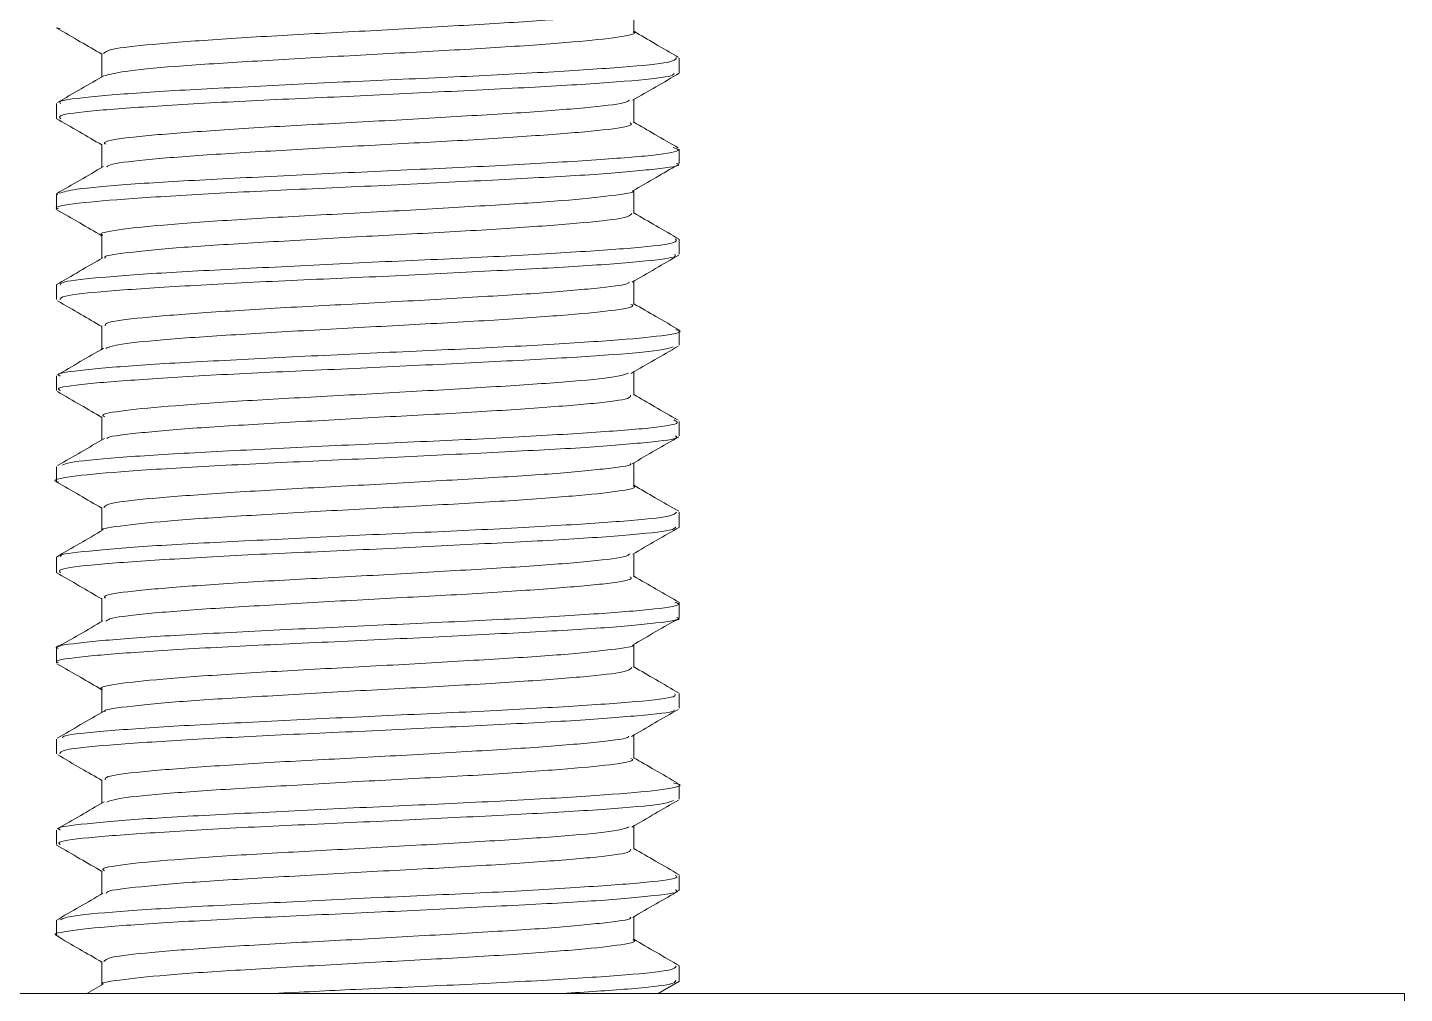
# Model space of a CAD drawing. Extents: x -976302 to -776254, y 5665 to 231437.
# Drawn here: x -796422 to -796288.5, y 82000.9 to 82094.6 of the extents above; entities that cross this region are included whole.
import ezdxf

# ---------------------------------------------------------------- set-up
doc = ezdxf.new("R2010")
doc.units = 0
doc.header["$LTSCALE"] = 1000
doc.header["$MEASUREMENT"] = 0

# ---------------------------------------------------------------- blocks, each defined once
blk = doc.blocks.new('a2-3d-02')
at = {"color": 7, "linetype": 'Continuous', "lineweight": 15}
for p, q in [((-25137.296, -16251.359), (-25137.296, -16251.803)), ((-25126.325, -16251.739), (-25126.255, -16251.723)), ((-25138.165, -16252.305), (-25138.165, -16252.582)), ((-25138.102, -16252.278), (-25138.154, -16252.288)), ((-25127.121, -16252.661), (-25127.121, -16252.216)), ((-25137.296, -16253.097), (-25137.296, -16253.542)), ((-25126.252, -16253.45), (-25126.252, -16253.175)), ((-25138.165, -16254.043), (-25138.165, -16254.32)), ((-25127.121, -16254.396), (-25127.121, -16253.952)), ((-25137.296, -16254.834), (-25137.296, -16255.278)), ((-25126.255, -16254.902), (-25126.279, -16254.911)), ((-25126.252, -16255.189), (-25126.252, -16254.911)), ((-25138.165, -16255.781), (-25138.165, -16256.056)), ((-25127.121, -16256.134), (-25127.121, -16255.691)), ((-25137.296, -16256.572), (-25137.296, -16257.016)), ((-25126.252, -16256.925), (-25126.252, -16256.649)), ((-25138.165, -16257.516), (-25138.165, -16257.795)), ((-25127.121, -16257.883), (-25127.121, -16257.427)), ((-25137.296, -16258.308), (-25137.296, -16258.753)), ((-25126.252, -16258.662), (-25126.252, -16258.386)), ((-25127.121, -16259.61), (-25127.121, -16259.164)), ((-25138.165, -16259.255), (-25138.165, -16259.531)), ((-25137.296, -16260.047), (-25137.296, -16260.489)), ((-25126.252, -16260.401), (-25126.252, -16260.123)), ((-25138.165, -16260.992), (-25138.165, -16261.269)), ((-25127.121, -16261.345), (-25127.121, -16260.902)), ((-25137.296, -16261.783), (-25137.296, -16262.228)), ((-25126.252, -16262.137), (-25126.252, -16261.861)), ((-25138.165, -16262.729), (-25138.165, -16263.006)), ((-25127.121, -16263.083), (-25127.121, -16262.638)), ((-25137.296, -16263.521), (-25137.296, -16263.964)), ((-25126.252, -16263.875), (-25126.252, -16263.597)), ((-25138.165, -16264.467), (-25138.165, -16264.743)), ((-25127.121, -16264.821), (-25127.121, -16264.377)), ((-25137.296, -16265.257), (-25137.296, -16265.702)), ((-25126.252, -16265.612), (-25126.252, -16265.335)), ((-25138.165, -16266.203), (-25138.165, -16266.481)), ((-25127.121, -16266.558), (-25127.121, -16266.113)), ((-25137.296, -16266.995), (-25137.296, -16267.44)), ((-25126.252, -16267.349), (-25126.252, -16267.073)), ((-25127.121, -16268.295), (-25127.121, -16267.851)), ((-25138.165, -16267.942), (-25138.165, -16268.217)), ((-25137.296, -16268.732), (-25137.296, -16269.176)), ((-25126.252, -16269.088), (-25126.252, -16268.809)), ((-25138.165, -16269.678), (-25138.165, -16269.955)), ((-25127.121, -16270.032), (-25127.121, -16269.589)), ((-25138.17, -16269.963), (-25137.761, -16270.2)), ((-25152.04, -16270.2), (-25082.548, -16270.2)), ((-25152.04, -16278.142), (-25152.04, -16270.2)), ((-25126.83, -16270.2), (-25127.143, -16270.019))]:
    blk.add_line(p, q, dxfattribs=at)
for points, knots in [([(-25127.154, -16252.216), (-25127.183, -16252.188), (-25127.245, -16252.127), (-25128.03, -16252.041), (-25129.269, -16251.946), (-25130.854, -16251.851), (-25132.59, -16251.764), (-25134.279, -16251.662), (-25135.751, -16251.577), (-25136.76, -16251.475), (-25137.262, -16251.416), (-25137.241, -16251.382), (-25137.239, -16251.379)], [0, 0, 0, 0, 0.097013, 0.2087976, 0.3205583, 0.4323254, 0.5440944, 0.6558464, 0.7676401, 0.8793974, 0.9911822, 1, 1, 1, 1]), ([(-25137.296, -16251.791), (-25137.432, -16251.87), (-25137.716, -16252.035), (-25138.001, -16252.199), (-25138.15, -16252.286)], [0, 0, 0, 0, 0.47674, 1, 1, 1, 1]), ([(-25137.285, -16251.803), (-25137.288, -16251.804), (-25137.384, -16251.835), (-25137.035, -16251.907), (-25136.219, -16251.993), (-25134.885, -16252.091), (-25133.265, -16252.182), (-25131.523, -16252.274), (-25129.855, -16252.373), (-25128.467, -16252.459), (-25127.484, -16252.557), (-25127.279, -16252.613), (-25127.182, -16252.639)], [0, 0, 0, 0, 0.0047003, 0.116487, 0.2283168, 0.3401098, 0.4519203, 0.5637156, 0.6755075, 0.7873272, 0.8991184, 1, 1, 1, 1]), ([(-25127.121, -16252.229), (-25126.983, -16252.149), (-25126.697, -16251.983), (-25126.411, -16251.817), (-25126.262, -16251.731)], [0, 0, 0, 0, 0.480015, 1, 1, 1, 1]), ([(-25138.115, -16252.305), (-25138.091, -16252.332), (-25138.038, -16252.391), (-25137.156, -16252.476), (-25135.732, -16252.569), (-25133.89, -16252.666), (-25131.863, -16252.751), (-25129.877, -16252.855), (-25128.144, -16252.939), (-25126.906, -16253.041), (-25126.266, -16253.113), (-25126.319, -16253.16), (-25126.337, -16253.175)], [0, 0, 0, 0, 0.088205, 0.195701, 0.303182, 0.410665, 0.518154, 0.625626, 0.733135, 0.840613, 0.948111, 1, 1, 1, 1]), ([(-25138.166, -16252.593), (-25138.017, -16252.679), (-25137.72, -16252.852), (-25137.422, -16253.024), (-25137.273, -16253.111)], [0, 0, 0, 0, 0.500087, 1, 1, 1, 1]), ([(-25126.335, -16253.465), (-25126.311, -16253.444), (-25126.252, -16253.392), (-25126.933, -16253.305), (-25128.197, -16253.219), (-25129.94, -16253.116), (-25131.933, -16253.034), (-25133.956, -16252.931), (-25135.79, -16252.842), (-25137.189, -16252.747), (-25138.007, -16252.665), (-25138.053, -16252.618), (-25138.07, -16252.6)], [0, 0, 0, 0, 0.072824, 0.180777, 0.288744, 0.396693, 0.50467, 0.612618, 0.72059, 0.828543, 0.936501, 1, 1, 1, 1]), ([(-25126.274, -16253.151), (-25126.423, -16253.065), (-25126.722, -16252.892), (-25127.019, -16252.719), (-25127.168, -16252.633)], [0, 0, 0, 0, 0.500115, 1, 1, 1, 1]), ([(-25127.193, -16253.952), (-25127.177, -16253.938), (-25127.128, -16253.892), (-25127.665, -16253.811), (-25128.714, -16253.725), (-25130.189, -16253.623), (-25131.886, -16253.539), (-25133.618, -16253.438), (-25135.198, -16253.348), (-25136.415, -16253.254), (-25137.139, -16253.171), (-25137.193, -16253.123), (-25137.213, -16253.105)], [0, 0, 0, 0, 0.051228, 0.161422, 0.271636, 0.381826, 0.492049, 0.602237, 0.712452, 0.822647, 0.932846, 1, 1, 1, 1]), ([(-25137.296, -16253.529), (-25137.431, -16253.607), (-25137.714, -16253.771), (-25137.998, -16253.935), (-25138.147, -16254.022)], [0, 0, 0, 0, 0.473941, 1, 1, 1, 1]), ([(-25137.225, -16253.542), (-25137.241, -16253.555), (-25137.294, -16253.6), (-25136.768, -16253.681), (-25135.729, -16253.767), (-25134.26, -16253.868), (-25132.567, -16253.953), (-25130.833, -16254.053), (-25129.249, -16254.144), (-25128.024, -16254.237), (-25127.295, -16254.32), (-25127.235, -16254.367), (-25127.213, -16254.384)], [0, 0, 0, 0, 0.049224, 0.160019, 0.270837, 0.38163, 0.492457, 0.603247, 0.714064, 0.824863, 0.935664, 1, 1, 1, 1]), ([(-25127.121, -16253.965), (-25126.978, -16253.882), (-25126.686, -16253.713), (-25126.395, -16253.544), (-25126.246, -16253.458)], [0, 0, 0, 0, 0.488966, 1, 1, 1, 1]), ([(-25138.049, -16254.015), (-25138.1, -16254.03), (-25138.249, -16254.075), (-25137.755, -16254.163), (-25136.665, -16254.246), (-25135.039, -16254.348), (-25133.101, -16254.435), (-25131.062, -16254.531), (-25129.148, -16254.627), (-25127.597, -16254.714), (-25126.554, -16254.81), (-25126.389, -16254.864), (-25126.313, -16254.889)], [0, 0, 0, 0, 0.055622, 0.162277, 0.268968, 0.375629, 0.482311, 0.58897, 0.695635, 0.802308, 0.908968, 1, 1, 1, 1]), ([(-25126.288, -16255.189), (-25126.276, -16255.185), (-25126.169, -16255.152), (-25126.61, -16255.076), (-25127.62, -16254.993), (-25129.214, -16254.892), (-25131.128, -16254.803), (-25133.17, -16254.71), (-25135.098, -16254.611), (-25136.716, -16254.526), (-25137.765, -16254.423), (-25138.234, -16254.364), (-25138.131, -16254.326), (-25138.115, -16254.32)], [0, 0, 0, 0, 0.013036, 0.120537, 0.228075, 0.335583, 0.443107, 0.550613, 0.658121, 0.765645, 0.873151, 0.980685, 1, 1, 1, 1]), ([(-25138.133, -16254.349), (-25137.996, -16254.428), (-25137.711, -16254.593), (-25137.426, -16254.759), (-25137.277, -16254.845)], [0, 0, 0, 0, 0.477484, 1, 1, 1, 1]), ([(-25126.256, -16254.897), (-25126.405, -16254.811), (-25126.704, -16254.638), (-25127.003, -16254.465), (-25127.152, -16254.378)], [0, 0, 0, 0, 0.500155, 1, 1, 1, 1]), ([(-25127.138, -16255.691), (-25127.132, -16255.689), (-25127.037, -16255.657), (-25127.393, -16255.585), (-25128.221, -16255.499), (-25129.563, -16255.4), (-25131.187, -16255.31), (-25132.931, -16255.218), (-25134.588, -16255.119), (-25135.995, -16255.033), (-25136.906, -16254.931), (-25137.332, -16254.875), (-25137.276, -16254.841), (-25137.274, -16254.84)], [0, 0, 0, 0, 0.006859, 0.116716, 0.226617, 0.33648, 0.446362, 0.556228, 0.666091, 0.77598, 0.885842, 0.995738, 1, 1, 1, 1]), ([(-25127.121, -16255.703), (-25126.979, -16255.621), (-25126.689, -16255.453), (-25126.399, -16255.285), (-25126.249, -16255.198)], [0, 0, 0, 0, 0.485992, 1, 1, 1, 1]), ([(-25137.296, -16255.265), (-25137.438, -16255.348), (-25137.729, -16255.516), (-25138.02, -16255.685), (-25138.169, -16255.772)], [0, 0, 0, 0, 0.487343, 1, 1, 1, 1]), ([(-25137.259, -16255.278), (-25137.234, -16255.305), (-25137.179, -16255.365), (-25136.407, -16255.451), (-25135.178, -16255.545), (-25133.597, -16255.641), (-25131.863, -16255.728), (-25130.17, -16255.83), (-25128.695, -16255.915), (-25127.663, -16256.016), (-25127.146, -16256.082), (-25127.18, -16256.121), (-25127.187, -16256.129)], [0, 0, 0, 0, 0.093056, 0.202869, 0.312661, 0.422457, 0.532258, 0.64204, 0.751864, 0.861652, 0.971466, 1, 1, 1, 1]), ([(-25138.097, -16255.764), (-25138.111, -16255.789), (-25138.142, -16255.845), (-25137.392, -16255.934), (-25136.075, -16256.022), (-25134.301, -16256.123), (-25132.295, -16256.206), (-25130.28, -16256.31), (-25128.476, -16256.396), (-25127.119, -16256.493), (-25126.334, -16256.576), (-25126.327, -16256.628), (-25126.324, -16256.649)], [0, 0, 0, 0, 0.082547, 0.188069, 0.293595, 0.39911, 0.504647, 0.610158, 0.7157, 0.821216, 0.926741, 1, 1, 1, 1]), ([(-25138.158, -16256.072), (-25138.009, -16256.159), (-25137.71, -16256.332), (-25137.412, -16256.505), (-25137.263, -16256.591)], [0, 0, 0, 0, 0.500155, 1, 1, 1, 1]), ([(-25126.319, -16256.925), (-25126.327, -16256.902), (-25126.346, -16256.846), (-25127.156, -16256.762), (-25128.532, -16256.671), (-25130.345, -16256.572), (-25132.364, -16256.489), (-25134.364, -16256.384), (-25136.13, -16256.3), (-25137.421, -16256.2), (-25138.122, -16256.123), (-25138.093, -16256.074), (-25138.082, -16256.056)], [0, 0, 0, 0, 0.078261, 0.185747, 0.293227, 0.400702, 0.508192, 0.61566, 0.723165, 0.830639, 0.938128, 1, 1, 1, 1]), ([(-25126.245, -16256.642), (-25126.394, -16256.556), (-25126.692, -16256.383), (-25126.99, -16256.21), (-25127.14, -16256.124)], [0, 0, 0, 0, 0.500118, 1, 1, 1, 1]), ([(-25127.185, -16257.427), (-25127.184, -16257.406), (-25127.181, -16257.353), (-25127.832, -16257.27), (-25128.977, -16257.18), (-25130.509, -16257.08), (-25132.228, -16256.996), (-25133.944, -16256.893), (-25135.474, -16256.807), (-25136.595, -16256.708), (-25137.198, -16256.637), (-25137.204, -16256.596), (-25137.206, -16256.585)], [0, 0, 0, 0, 0.0734145, 0.1844237, 0.2954307, 0.4064285, 0.5174486, 0.6284392, 0.739471, 0.8504677, 0.96148, 1, 1, 1, 1]), ([(-25137.296, -16257.003), (-25137.438, -16257.085), (-25137.728, -16257.253), (-25138.019, -16257.421), (-25138.168, -16257.508)], [0, 0, 0, 0, 0.487276, 1, 1, 1, 1]), ([(-25137.242, -16257.016), (-25137.258, -16257.023), (-25137.34, -16257.061), (-25136.91, -16257.138), (-25135.976, -16257.223), (-25134.57, -16257.324), (-25132.908, -16257.411), (-25131.166, -16257.507), (-25129.538, -16257.602), (-25128.229, -16257.691), (-25127.375, -16257.783), (-25127.25, -16257.835), (-25127.195, -16257.858)], [0, 0, 0, 0, 0.027508, 0.13843, 0.249391, 0.360317, 0.471272, 0.582196, 0.693132, 0.804073, 0.915, 1, 1, 1, 1]), ([(-25127.121, -16257.439), (-25126.986, -16257.362), (-25126.703, -16257.197), (-25126.42, -16257.033), (-25126.27, -16256.947)], [0, 0, 0, 0, 0.473541, 1, 1, 1, 1]), ([(-25138.102, -16257.5), (-25138.126, -16257.505), (-25138.277, -16257.54), (-25137.896, -16257.618), (-25136.951, -16257.703), (-25135.412, -16257.801), (-25133.526, -16257.893), (-25131.487, -16257.983), (-25129.534, -16258.084), (-25127.869, -16258.168), (-25126.744, -16258.271), (-25126.214, -16258.335), (-25126.302, -16258.377), (-25126.323, -16258.386)], [0, 0, 0, 0, 0.019935, 0.125329, 0.230756, 0.336155, 0.441565, 0.546966, 0.65236, 0.757782, 0.86318, 0.968604, 1, 1, 1, 1]), ([(-25138.142, -16257.817), (-25137.993, -16257.904), (-25137.695, -16258.076), (-25137.397, -16258.249), (-25137.248, -16258.335)], [0, 0, 0, 0, 0.500118, 1, 1, 1, 1]), ([(-25126.327, -16258.662), (-25126.306, -16258.652), (-25126.223, -16258.612), (-25126.771, -16258.532), (-25127.918, -16258.449), (-25129.595, -16258.345), (-25131.556, -16258.261), (-25133.592, -16258.162), (-25135.477, -16258.069), (-25136.967, -16257.979), (-25137.893, -16257.891), (-25138.006, -16257.843), (-25138.05, -16257.825)], [0, 0, 0, 0, 0.036989, 0.148445, 0.259931, 0.37139, 0.482878, 0.594335, 0.705806, 0.817273, 0.928734, 1, 1, 1, 1]), ([(-25126.261, -16258.369), (-25126.41, -16258.283), (-25126.707, -16258.111), (-25127.005, -16257.938), (-25127.154, -16257.852)], [0, 0, 0, 0, 0.500078, 1, 1, 1, 1]), ([(-25127.176, -16259.164), (-25127.159, -16259.156), (-25127.079, -16259.119), (-25127.513, -16259.041), (-25128.453, -16258.957), (-25129.862, -16258.855), (-25131.525, -16258.768), (-25133.267, -16258.672), (-25134.894, -16258.577), (-25136.196, -16258.488), (-25137.028, -16258.399), (-25137.148, -16258.349), (-25137.196, -16258.329)], [0, 0, 0, 0, 0.028826, 0.140702, 0.252618, 0.364499, 0.47641, 0.588288, 0.70018, 0.812075, 0.923957, 1, 1, 1, 1]), ([(-25127.121, -16259.177), (-25126.986, -16259.099), (-25126.703, -16258.934), (-25126.419, -16258.77), (-25126.27, -16258.684)], [0, 0, 0, 0, 0.474704, 1, 1, 1, 1]), ([(-25137.296, -16258.741), (-25137.43, -16258.818), (-25137.713, -16258.982), (-25137.995, -16259.146), (-25138.144, -16259.233)], [0, 0, 0, 0, 0.473135, 1, 1, 1, 1]), ([(-25137.231, -16258.753), (-25137.233, -16258.774), (-25137.238, -16258.826), (-25136.594, -16258.91), (-25135.453, -16258.999), (-25133.924, -16259.099), (-25132.205, -16259.183), (-25130.489, -16259.286), (-25128.956, -16259.373), (-25127.833, -16259.471), (-25127.233, -16259.54), (-25127.22, -16259.58), (-25127.218, -16259.589)], [0, 0, 0, 0, 0.072909, 0.184791, 0.296672, 0.408542, 0.520436, 0.6323, 0.744205, 0.856075, 0.96796, 1, 1, 1, 1]), ([(-25138.062, -16259.226), (-25138.107, -16259.248), (-25138.216, -16259.3), (-25137.6, -16259.391), (-25136.398, -16259.475), (-25134.7, -16259.578), (-25132.726, -16259.662), (-25130.694, -16259.762), (-25128.825, -16259.854), (-25127.369, -16259.945), (-25126.49, -16260.03), (-25126.402, -16260.076), (-25126.37, -16260.093)], [0, 0, 0, 0, 0.077106, 0.184662, 0.292241, 0.399797, 0.507383, 0.614937, 0.722509, 0.830071, 0.937631, 1, 1, 1, 1]), ([(-25138.158, -16259.547), (-25138.009, -16259.633), (-25137.712, -16259.806), (-25137.414, -16259.978), (-25137.265, -16260.064)], [0, 0, 0, 0, 0.500075, 1, 1, 1, 1]), ([(-25126.299, -16260.418), (-25126.283, -16260.414), (-25126.129, -16260.381), (-25126.481, -16260.306), (-25127.381, -16260.22), (-25128.891, -16260.123), (-25130.759, -16260.03), (-25132.796, -16259.942), (-25134.761, -16259.839), (-25136.451, -16259.756), (-25137.618, -16259.653), (-25138.185, -16259.586), (-25138.107, -16259.543), (-25138.086, -16259.531)], [0, 0, 0, 0, 0.012847, 0.118253, 0.223688, 0.329098, 0.434517, 0.539932, 0.645336, 0.750773, 0.856182, 0.961616, 1, 1, 1, 1]), ([(-25126.273, -16260.101), (-25126.422, -16260.014), (-25126.721, -16259.842), (-25127.019, -16259.669), (-25127.168, -16259.582)], [0, 0, 0, 0, 0.500131, 1, 1, 1, 1]), ([(-25127.156, -16260.902), (-25127.183, -16260.874), (-25127.241, -16260.814), (-25128.019, -16260.728), (-25129.253, -16260.634), (-25130.836, -16260.538), (-25132.571, -16260.451), (-25134.262, -16260.349), (-25135.735, -16260.264), (-25136.757, -16260.163), (-25137.265, -16260.101), (-25137.238, -16260.064), (-25137.234, -16260.059)], [0, 0, 0, 0, 0.0950178, 0.2058884, 0.3167363, 0.4275897, 0.5384462, 0.649285, 0.7601656, 0.8710099, 0.9818808, 1, 1, 1, 1]), ([(-25137.296, -16260.477), (-25137.433, -16260.556), (-25137.719, -16260.722), (-25138.005, -16260.888), (-25138.155, -16260.975)], [0, 0, 0, 0, 0.478229, 1, 1, 1, 1]), ([(-25137.282, -16260.489), (-25137.287, -16260.491), (-25137.381, -16260.523), (-25137.029, -16260.595), (-25136.206, -16260.68), (-25134.868, -16260.779), (-25133.247, -16260.87), (-25131.502, -16260.961), (-25129.844, -16261.06), (-25128.433, -16261.146), (-25127.52, -16261.249), (-25127.089, -16261.304), (-25127.139, -16261.336), (-25127.139, -16261.336)], [0, 0, 0, 0, 0.005834, 0.116214, 0.226637, 0.337023, 0.447428, 0.557816, 0.668202, 0.778614, 0.888999, 0.999418, 1, 1, 1, 1]), ([(-25127.121, -16260.915), (-25126.979, -16260.833), (-25126.688, -16260.664), (-25126.398, -16260.496), (-25126.249, -16260.409)], [0, 0, 0, 0, 0.48732, 1, 1, 1, 1]), ([(-25138.11, -16260.992), (-25138.09, -16261.017), (-25138.047, -16261.076), (-25137.187, -16261.161), (-25135.776, -16261.253), (-25133.942, -16261.351), (-25131.917, -16261.435), (-25129.927, -16261.539), (-25128.182, -16261.623), (-25126.94, -16261.725), (-25126.303, -16261.792), (-25126.331, -16261.833), (-25126.338, -16261.843)], [0, 0, 0, 0, 0.087214, 0.197031, 0.306836, 0.41664, 0.526454, 0.636248, 0.746081, 0.855882, 0.965701, 1, 1, 1, 1]), ([(-25138.172, -16261.275), (-25138.023, -16261.362), (-25137.725, -16261.534), (-25137.426, -16261.707), (-25137.277, -16261.794)], [0, 0, 0, 0, 0.500113, 1, 1, 1, 1]), ([(-25126.331, -16262.152), (-25126.31, -16262.13), (-25126.259, -16262.077), (-25126.959, -16261.989), (-25128.238, -16261.902), (-25129.99, -16261.8), (-25131.987, -16261.718), (-25134.008, -16261.614), (-25135.832, -16261.527), (-25137.225, -16261.431), (-25138.059, -16261.344), (-25138.09, -16261.291), (-25138.103, -16261.269)], [0, 0, 0, 0, 0.074429, 0.180077, 0.285736, 0.39138, 0.49705, 0.602691, 0.708359, 0.814006, 0.919658, 1, 1, 1, 1]), ([(-25126.25, -16261.85), (-25126.4, -16261.763), (-25126.698, -16261.59), (-25126.997, -16261.417), (-25127.146, -16261.331)], [0, 0, 0, 0, 0.500151, 1, 1, 1, 1]), ([(-25127.192, -16262.638), (-25127.177, -16262.624), (-25127.126, -16262.58), (-25127.657, -16262.499), (-25128.7, -16262.412), (-25130.172, -16262.311), (-25131.867, -16262.226), (-25133.6, -16262.126), (-25135.182, -16262.035), (-25136.405, -16261.942), (-25137.142, -16261.857), (-25137.199, -16261.807), (-25137.221, -16261.788)], [0, 0, 0, 0, 0.049815, 0.15955, 0.269305, 0.379036, 0.488801, 0.59853, 0.708285, 0.818022, 0.927761, 1, 1, 1, 1]), ([(-25137.296, -16262.215), (-25137.439, -16262.298), (-25137.731, -16262.467), (-25138.022, -16262.636), (-25138.171, -16262.722)], [0, 0, 0, 0, 0.48875, 1, 1, 1, 1]), ([(-25137.224, -16262.228), (-25137.24, -16262.242), (-25137.291, -16262.287), (-25136.759, -16262.368), (-25135.715, -16262.454), (-25134.243, -16262.556), (-25132.548, -16262.64), (-25130.815, -16262.741), (-25129.233, -16262.831), (-25128.011, -16262.925), (-25127.276, -16263.009), (-25127.22, -16263.059), (-25127.197, -16263.078)], [0, 0, 0, 0, 0.05, 0.159841, 0.269703, 0.37954, 0.489412, 0.599247, 0.709108, 0.818952, 0.928798, 1, 1, 1, 1]), ([(-25127.121, -16262.652), (-25126.978, -16262.569), (-25126.687, -16262.4), (-25126.395, -16262.231), (-25126.246, -16262.145)], [0, 0, 0, 0, 0.488351, 1, 1, 1, 1]), ([(-25138.08, -16262.715), (-25138.113, -16262.725), (-25138.242, -16262.765), (-25137.769, -16262.847), (-25136.704, -16262.93), (-25135.086, -16263.032), (-25133.155, -16263.119), (-25131.113, -16263.214), (-25129.201, -16263.311), (-25127.61, -16263.398), (-25126.605, -16263.501), (-25126.167, -16263.557), (-25126.275, -16263.593), (-25126.286, -16263.597)], [0, 0, 0, 0, 0.036664, 0.14235, 0.248072, 0.353764, 0.459476, 0.565166, 0.670861, 0.776566, 0.882257, 0.987973, 1, 1, 1, 1]), ([(-25126.294, -16263.875), (-25126.281, -16263.871), (-25126.175, -16263.836), (-25126.629, -16263.76), (-25127.656, -16263.677), (-25129.261, -16263.576), (-25131.181, -16263.488), (-25133.224, -16263.394), (-25135.145, -16263.296), (-25136.753, -16263.21), (-25137.784, -16263.107), (-25138.24, -16263.049), (-25138.135, -16263.011), (-25138.121, -16263.006)], [0, 0, 0, 0, 0.015866, 0.123367, 0.230906, 0.338414, 0.44594, 0.553446, 0.660955, 0.768479, 0.875984, 0.983518, 1, 1, 1, 1]), ([(-25138.166, -16263.017), (-25138.016, -16263.104), (-25137.718, -16263.276), (-25137.419, -16263.45), (-25137.27, -16263.536)], [0, 0, 0, 0, 0.500152, 1, 1, 1, 1]), ([(-25126.246, -16263.59), (-25126.395, -16263.504), (-25126.693, -16263.331), (-25126.991, -16263.158), (-25127.14, -16263.072)], [0, 0, 0, 0, 0.500103, 1, 1, 1, 1]), ([(-25127.135, -16264.377), (-25127.13, -16264.376), (-25127.035, -16264.344), (-25127.388, -16264.272), (-25128.209, -16264.187), (-25129.547, -16264.088), (-25131.168, -16263.997), (-25132.913, -16263.905), (-25134.571, -16263.806), (-25135.982, -16263.721), (-25136.896, -16263.618), (-25137.327, -16263.563), (-25137.278, -16263.531), (-25137.278, -16263.531)], [0, 0, 0, 0, 0.005702, 0.116149, 0.226639, 0.337093, 0.447565, 0.55802, 0.668473, 0.778953, 0.889404, 0.999891, 1, 1, 1, 1]), ([(-25137.296, -16263.951), (-25137.436, -16264.032), (-25137.725, -16264.2), (-25138.014, -16264.367), (-25138.163, -16264.453)], [0, 0, 0, 0, 0.484335, 1, 1, 1, 1]), ([(-25127.121, -16264.389), (-25126.984, -16264.31), (-25126.697, -16264.144), (-25126.411, -16263.978), (-25126.261, -16263.892)], [0, 0, 0, 0, 0.478614, 1, 1, 1, 1]), ([(-25137.261, -16263.964), (-25137.234, -16263.992), (-25137.175, -16264.053), (-25136.396, -16264.139), (-25135.162, -16264.233), (-25133.579, -16264.328), (-25131.844, -16264.415), (-25130.153, -16264.518), (-25128.679, -16264.602), (-25127.663, -16264.704), (-25127.157, -16264.764), (-25127.179, -16264.799), (-25127.181, -16264.803)], [0, 0, 0, 0, 0.09573, 0.207271, 0.318789, 0.430313, 0.54184, 0.653349, 0.7649, 0.876414, 0.987956, 1, 1, 1, 1]), ([(-25138.083, -16264.467), (-25138.092, -16264.485), (-25138.119, -16264.535), (-25137.413, -16264.618), (-25136.118, -16264.705), (-25134.351, -16264.807), (-25132.349, -16264.89), (-25130.332, -16264.993), (-25128.517, -16265.08), (-25127.159, -16265.177), (-25126.403, -16265.252), (-25126.373, -16265.295), (-25126.365, -16265.308)], [0, 0, 0, 0, 0.064768, 0.175835, 0.286908, 0.397969, 0.509054, 0.620112, 0.731199, 0.842262, 0.953332, 1, 1, 1, 1]), ([(-25138.145, -16264.765), (-25137.995, -16264.852), (-25137.697, -16265.024), (-25137.399, -16265.197), (-25137.25, -16265.284)], [0, 0, 0, 0, 0.500136, 1, 1, 1, 1]), ([(-25126.315, -16265.612), (-25126.327, -16265.588), (-25126.355, -16265.531), (-25127.185, -16265.446), (-25128.575, -16265.355), (-25130.397, -16265.256), (-25132.419, -16265.172), (-25134.414, -16265.068), (-25136.175, -16264.984), (-25137.432, -16264.883), (-25138.082, -16264.818), (-25138.072, -16264.779), (-25138.07, -16264.772)], [0, 0, 0, 0, 0.083966, 0.195249, 0.306522, 0.417793, 0.529077, 0.640339, 0.751639, 0.862908, 0.974193, 1, 1, 1, 1]), ([(-25126.268, -16265.315), (-25126.417, -16265.229), (-25126.715, -16265.056), (-25127.013, -16264.883), (-25127.162, -16264.797)], [0, 0, 0, 0, 0.500091, 1, 1, 1, 1]), ([(-25127.186, -16266.113), (-25127.184, -16266.093), (-25127.178, -16266.04), (-25127.822, -16265.957), (-25128.962, -16265.867), (-25130.491, -16265.768), (-25132.209, -16265.683), (-25133.926, -16265.581), (-25135.459, -16265.494), (-25136.583, -16265.396), (-25137.184, -16265.326), (-25137.197, -16265.286), (-25137.199, -16265.277)], [0, 0, 0, 0, 0.072739, 0.184571, 0.296403, 0.408224, 0.520069, 0.631884, 0.743739, 0.85556, 0.967396, 1, 1, 1, 1]), ([(-25137.296, -16265.69), (-25137.429, -16265.767), (-25137.711, -16265.931), (-25137.993, -16266.094), (-25138.142, -16266.181)], [0, 0, 0, 0, 0.47157, 1, 1, 1, 1]), ([(-25137.241, -16265.702), (-25137.257, -16265.71), (-25137.338, -16265.748), (-25136.903, -16265.826), (-25135.962, -16265.91), (-25134.553, -16266.012), (-25132.889, -16266.098), (-25131.148, -16266.195), (-25129.521, -16266.29), (-25128.219, -16266.379), (-25127.383, -16266.469), (-25127.263, -16266.519), (-25127.213, -16266.539)], [0, 0, 0, 0, 0.0288817, 0.1404406, 0.2520387, 0.3636019, 0.4751948, 0.5867557, 0.6983296, 0.809907, 0.9214712, 1, 1, 1, 1]), ([(-25127.121, -16266.125), (-25126.988, -16266.048), (-25126.707, -16265.885), (-25126.425, -16265.722), (-25126.277, -16265.636)], [0, 0, 0, 0, 0.473227, 1, 1, 1, 1]), ([(-25138.057, -16266.173), (-25138.1, -16266.182), (-25138.283, -16266.22), (-25137.921, -16266.301), (-25136.983, -16266.387), (-25135.458, -16266.485), (-25133.579, -16266.577), (-25131.54, -16266.666), (-25129.582, -16266.768), (-25127.907, -16266.852), (-25126.765, -16266.955), (-25126.221, -16267.02), (-25126.306, -16267.062), (-25126.326, -16267.073)], [0, 0, 0, 0, 0.031861, 0.135677, 0.239524, 0.343345, 0.447175, 0.550999, 0.654815, 0.75866, 0.862479, 0.966325, 1, 1, 1, 1]), ([(-25138.149, -16266.501), (-25138, -16266.587), (-25137.702, -16266.759), (-25137.405, -16266.932), (-25137.256, -16267.018)], [0, 0, 0, 0, 0.500089, 1, 1, 1, 1]), ([(-25126.33, -16267.349), (-25126.309, -16267.338), (-25126.231, -16267.297), (-25126.794, -16267.216), (-25127.957, -16267.133), (-25129.644, -16267.029), (-25131.61, -16266.945), (-25133.644, -16266.846), (-25135.523, -16266.753), (-25137.001, -16266.663), (-25137.914, -16266.575), (-25138.017, -16266.527), (-25138.058, -16266.508)], [0, 0, 0, 0, 0.039799, 0.150856, 0.261941, 0.373, 0.484088, 0.595145, 0.706218, 0.817285, 0.928347, 1, 1, 1, 1]), ([(-25126.268, -16267.052), (-25126.418, -16266.966), (-25126.716, -16266.793), (-25127.014, -16266.62), (-25127.164, -16266.533)], [0, 0, 0, 0, 0.500145, 1, 1, 1, 1]), ([(-25127.174, -16267.851), (-25127.158, -16267.843), (-25127.077, -16267.806), (-25127.506, -16267.728), (-25128.44, -16267.644), (-25129.845, -16267.542), (-25131.506, -16267.456), (-25133.248, -16267.359), (-25134.877, -16267.264), (-25136.185, -16267.175), (-25137.032, -16267.085), (-25137.157, -16267.034), (-25137.209, -16267.012)], [0, 0, 0, 0, 0.027491, 0.138898, 0.250345, 0.361757, 0.473197, 0.584607, 0.696028, 0.807455, 0.918867, 1, 1, 1, 1]), ([(-25127.121, -16267.864), (-25126.981, -16267.783), (-25126.693, -16267.616), (-25126.404, -16267.449), (-25126.255, -16267.363)], [0, 0, 0, 0, 0.483648, 1, 1, 1, 1]), ([(-25137.296, -16267.426), (-25137.436, -16267.507), (-25137.724, -16267.674), (-25138.013, -16267.841), (-25138.162, -16267.928)], [0, 0, 0, 0, 0.482638, 1, 1, 1, 1]), ([(-25137.232, -16267.44), (-25137.233, -16267.461), (-25137.235, -16267.513), (-25136.584, -16267.597), (-25135.438, -16267.687), (-25133.906, -16267.786), (-25132.186, -16267.871), (-25130.471, -16267.974), (-25128.942, -16268.06), (-25127.817, -16268.158), (-25127.207, -16268.232), (-25127.205, -16268.276), (-25127.204, -16268.289)], [0, 0, 0, 0, 0.07289, 0.182899, 0.292907, 0.402905, 0.512925, 0.622916, 0.732948, 0.842946, 0.952958, 1, 1, 1, 1]), ([(-25138.086, -16267.942), (-25138.106, -16267.953), (-25138.183, -16267.995), (-25137.612, -16268.075), (-25136.44, -16268.159), (-25134.748, -16268.262), (-25132.78, -16268.346), (-25130.746, -16268.446), (-25128.872, -16268.538), (-25127.396, -16268.629), (-25126.465, -16268.72), (-25126.366, -16268.771), (-25126.323, -16268.793)], [0, 0, 0, 0, 0.040698, 0.150203, 0.259735, 0.369242, 0.478779, 0.588284, 0.697805, 0.807319, 0.916829, 1, 1, 1, 1]), ([(-25138.169, -16268.226), (-25138.02, -16268.313), (-25137.722, -16268.485), (-25137.424, -16268.658), (-25137.275, -16268.744)], [0, 0, 0, 0, 0.500097, 1, 1, 1, 1]), ([(-25126.295, -16269.101), (-25126.279, -16269.098), (-25126.133, -16269.065), (-25126.499, -16268.99), (-25127.414, -16268.904), (-25128.937, -16268.807), (-25130.811, -16268.714), (-25132.85, -16268.625), (-25134.81, -16268.523), (-25136.49, -16268.44), (-25137.64, -16268.336), (-25138.192, -16268.271), (-25138.11, -16268.228), (-25138.089, -16268.217)], [0, 0, 0, 0, 0.012367, 0.118123, 0.22391, 0.32967, 0.435441, 0.541205, 0.64696, 0.752746, 0.858506, 0.964291, 1, 1, 1, 1]), ([(-25126.247, -16268.802), (-25126.396, -16268.715), (-25126.694, -16268.542), (-25126.993, -16268.369), (-25127.142, -16268.283)], [0, 0, 0, 0, 0.5001402, 1, 1, 1, 1]), ([(-25127.158, -16269.589), (-25127.183, -16269.561), (-25127.238, -16269.501), (-25128.008, -16269.415), (-25129.237, -16269.321), (-25130.818, -16269.226), (-25132.552, -16269.139), (-25134.245, -16269.036), (-25135.72, -16268.952), (-25136.752, -16268.85), (-25137.268, -16268.785), (-25137.236, -16268.746), (-25137.23, -16268.738)], [0, 0, 0, 0, 0.093081, 0.203083, 0.313064, 0.423049, 0.533039, 0.64301, 0.753023, 0.863, 0.973003, 1, 1, 1, 1]), ([(-25137.296, -16269.164), (-25137.439, -16269.247), (-25137.731, -16269.416), (-25138.023, -16269.585), (-25138.172, -16269.672)], [0, 0, 0, 0, 0.489078, 1, 1, 1, 1]), ([(-25137.279, -16269.176), (-25137.285, -16269.178), (-25137.379, -16269.21), (-25137.023, -16269.282), (-25136.194, -16269.367), (-25134.852, -16269.466), (-25133.228, -16269.557), (-25131.483, -16269.649), (-25129.827, -16269.748), (-25128.42, -16269.833), (-25127.512, -16269.936), (-25127.085, -16269.991), (-25127.138, -16270.023), (-25127.138, -16270.024)], [0, 0, 0, 0, 0.007014, 0.11719, 0.22741, 0.337592, 0.447793, 0.557977, 0.66816, 0.778367, 0.888548, 0.998763, 1, 1, 1, 1]), ([(-25127.121, -16269.601), (-25126.978, -16269.518), (-25126.686, -16269.349), (-25126.394, -16269.179), (-25126.245, -16269.093)], [0, 0, 0, 0, 0.489188, 1, 1, 1, 1]), ([(-25138.105, -16269.678), (-25138.09, -16269.703), (-25138.057, -16269.76), (-25137.217, -16269.845), (-25135.819, -16269.937), (-25133.998, -16270.035), (-25132.095, -16270.114), (-25130.928, -16270.174), (-25130.41, -16270.2)], [0, 0, 0, 0, 0.137918, 0.317553, 0.497169, 0.676783, 0.856415, 1, 1, 1, 1]), ([(-25135.934, -16270.2), (-25136.376, -16270.172), (-25137.307, -16270.112), (-25138.064, -16270.029), (-25138.089, -16269.977), (-25138.099, -16269.955)], [0, 0, 0, 0, 0.3426605, 0.7217537, 1, 1, 1, 1])]:
    blk.add_open_spline(points, degree=3, knots=knots, dxfattribs=at)

msp = doc.modelspace()

# ---------------------------------------------------------------- block references
at = {"xscale": -5.068799998611212, "yscale": 5.068799999542534, "zscale": 5.068800000000002}
msp.add_blockref('a2-3d-02', (-923779.19, 164471.28), dxfattribs=at)
msp.add_blockref('a2-3d-02', (-923779.19, 164471.28), dxfattribs=at)

doc.saveas('drawing.dxf')
